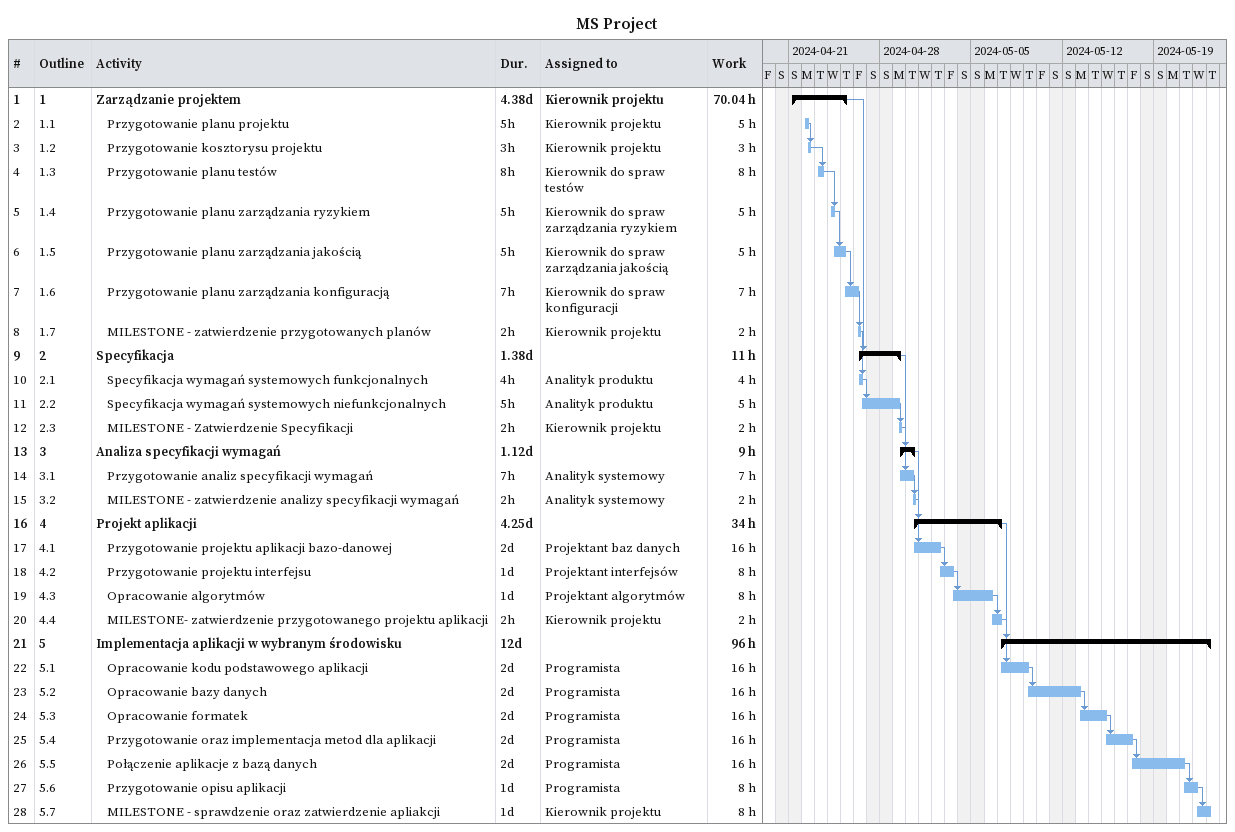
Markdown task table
MS Project

| ID | WBS | Task | Duration | Start | Finish | Predecessors | Resources | Work (h) |
|---|---|---|---|---|---|---|---|---|
| 1 | 1 | **Zarządzanie projektem** | 4.38d | 2024-04-21 | 2024-04-25 |  | Kierownik projektu | 70.04 |
| 2 | 1.1 | Przygotowanie planu projektu | 5h | 2024-04-22 | 2024-04-22 |  | Kierownik projektu | 5 |
| 3 | 1.2 | Przygotowanie kosztorysu projektu | 3h | 2024-04-22 | 2024-04-22 | 2 | Kierownik projektu | 3 |
| 4 | 1.3 | Przygotowanie planu testów | 8h | 2024-04-23 | 2024-04-23 | 3 | Kierownik do spraw testów | 8 |
| 5 | 1.4 | Przygotowanie planu zarządzania ryzykiem | 5h | 2024-04-24 | 2024-04-24 | 4 | Kierownik do spraw zarządzania ryzykiem | 5 |
| 6 | 1.5 | Przygotowanie planu zarządzania jakością | 5h | 2024-04-24 | 2024-04-25 | 5 | Kierownik do spraw zarządzania jakością | 5 |
| 7 | 1.6 | Przygotowanie planu zarządzania konfiguracją | 7h | 2024-04-25 | 2024-04-26 | 6 | Kierownik do spraw konfiguracji | 7 |
| 8 | 1.7 | MILESTONE - zatwierdzenie przygotowanych planów | 2h | 2024-04-26 | 2024-04-26 | 7 | Kierownik projektu | 2 |
| 9 | 2 | **Specyfikacja** | 1.38d | 2024-04-26 | 2024-04-29 | 1 |  | 11 |
| 10 | 2.1 | Specyfikacja wymagań systemowych funkcjonalnych | 4h | 2024-04-26 | 2024-04-26 | 8 | Analityk produktu | 4 |
| 11 | 2.2 | Specyfikacja wymagań systemowych niefunkcjonalnych | 5h | 2024-04-26 | 2024-04-29 | 10 | Analityk produktu | 5 |
| 12 | 2.3 | MILESTONE - Zatwierdzenie Specyfikacji | 2h | 2024-04-29 | 2024-04-29 | 11 | Kierownik projektu | 2 |
| 13 | 3 | **Analiza specyfikacji wymagań** | 1.12d | 2024-04-29 | 2024-04-30 | 9 |  | 9 |
| 14 | 3.1 | Przygotowanie analiz specyfikacji wymagań | 7h | 2024-04-29 | 2024-04-30 | 12 | Analityk systemowy | 7 |
| 15 | 3.2 | MILESTONE - zatwierdzenie analizy specyfikacji wymagań | 2h | 2024-04-30 | 2024-04-30 | 14 | Analityk systemowy | 2 |
| 16 | 4 | **Projekt aplikacji** | 4.25d | 2024-04-30 | 2024-05-07 | 13 |  | 34 |
| 17 | 4.1 | Przygotowanie projektu aplikacji bazo-danowej | 2d | 2024-04-30 | 2024-05-02 | 15 | Projektant baz danych | 16 |
| 18 | 4.2 | Przygotowanie projektu interfejsu | 1d | 2024-05-02 | 2024-05-03 | 17 | Projektant interfejsów | 8 |
| 19 | 4.3 | Opracowanie algorytmów | 1d | 2024-05-03 | 2024-05-06 | 18 | Projektant algorytmów | 8 |
| 20 | 4.4 | MILESTONE- zatwierdzenie przygotowanego projektu aplikacji | 2h | 2024-05-06 | 2024-05-07 | 19 | Kierownik projektu | 2 |
| 21 | 5 | **Implementacja aplikacji w wybranym środowisku** | 12d | 2024-05-07 | 2024-05-23 | 16 |  | 96 |
| 22 | 5.1 | Opracowanie kodu podstawowego aplikacji | 2d | 2024-05-07 | 2024-05-09 | 20 | Programista | 16 |
| 23 | 5.2 | Opracowanie bazy danych | 2d | 2024-05-09 | 2024-05-13 | 22 | Programista | 16 |
| 24 | 5.3 | Opracowanie formatek | 2d | 2024-05-13 | 2024-05-15 | 23 | Programista | 16 |
| 25 | 5.4 | Przygotowanie oraz implementacja metod dla aplikacji | 2d | 2024-05-15 | 2024-05-17 | 24 | Programista | 16 |
| 26 | 5.5 | Połączenie aplikacje z bazą danych | 2d | 2024-05-17 | 2024-05-21 | 25 | Programista | 16 |
| 27 | 5.6 | Przygotowanie opisu aplikacji | 1d | 2024-05-21 | 2024-05-22 | 26 | Programista | 8 |
| 28 | 5.7 | MILESTONE - sprawdzenie oraz zatwierdzenie apliakcji | 1d | 2024-05-22 | 2024-05-23 | 27 | Kierownik projektu | 8 |
